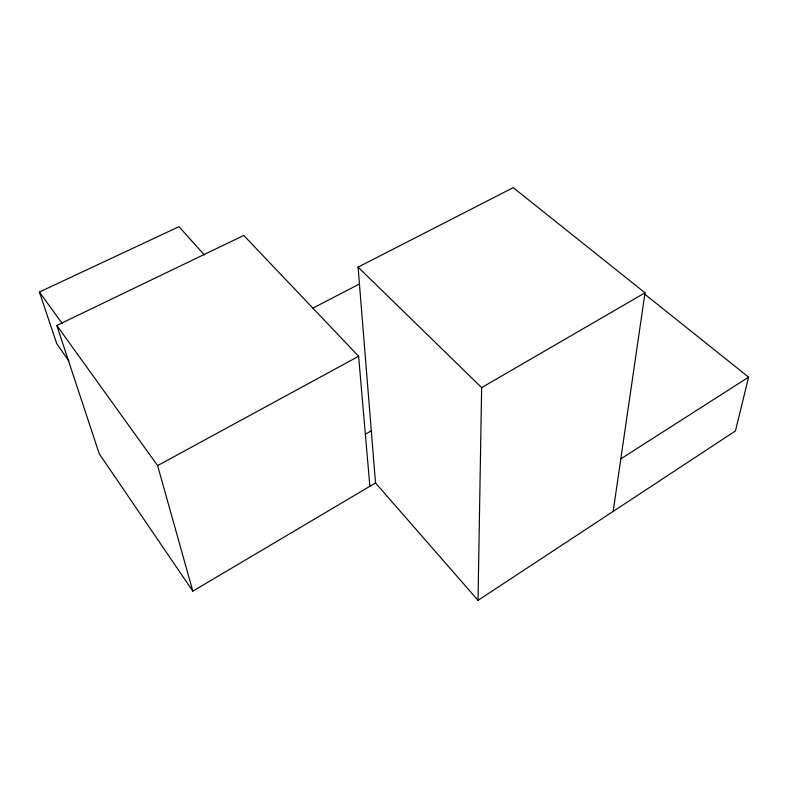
<?xml version="1.0" encoding="UTF-8"?>
<svg xmlns="http://www.w3.org/2000/svg" width="788" height="788" viewBox="0 0 788 788"><rect width="100%" height="100%" fill="white"/><g stroke="black" fill="none" stroke-linecap="round" stroke-linejoin="round"><path stroke-width="1.18" d="M644.505 293.963L748.6 377.147L735.45 430.928L478.021 600.348L481.645 387.607L358.077 267.122L513.234 187.652L645.017 292.811L613.163 511.402M620.826 458.862L748.6 377.147M369.858 486.304L358.619 356.274L243.768 235.445L56.815 325.454L99.239 453.74L192.824 591.148L375.521 482.945L358.077 267.122M481.645 387.607L645.017 292.811M365.356 434.218L371.306 430.809M192.824 591.148L157.61 465.6L358.619 356.274M312.787 308.177L359.614 283.907M68.871 360.914L56.805 343.864L39.4 292.033L178.965 226.688L204.319 254.918M375.521 482.945L478.021 600.348M39.4 292.033L62.449 323.819M56.815 325.454L157.61 465.6"/></g></svg>
